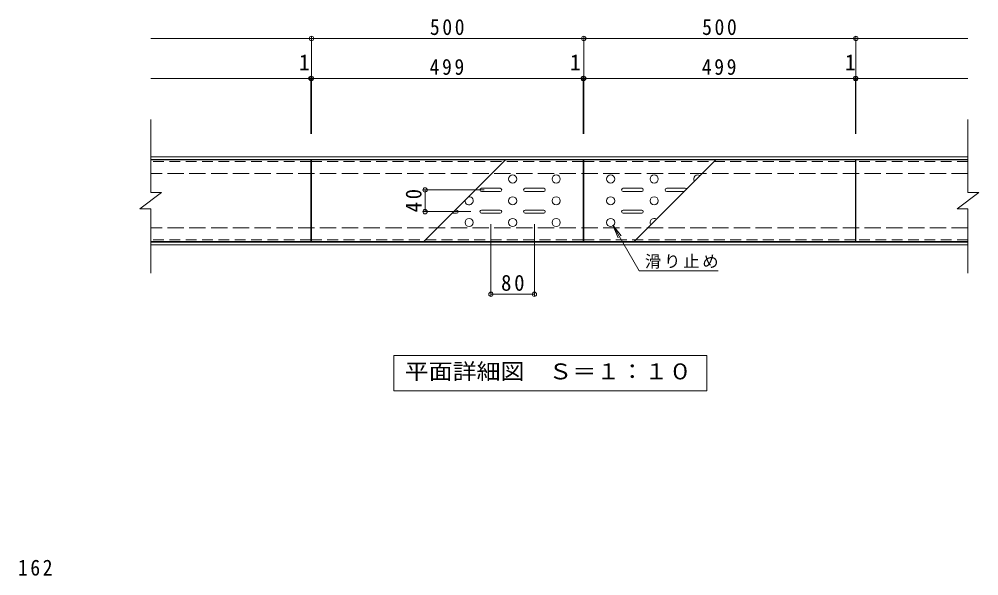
# Model space of a CAD drawing. Units: millimetres on the paper, enlarged 2 times, with parts at other scales. Extents: x -302 to 307, y -271 to 214.
# Drawn here: x -284.6 to 67.9, y 10 to 214.5 of the extents above; entities that cross this region are included whole.
import ezdxf
from ezdxf.enums import TextEntityAlignment as Align

# ---------------------------------------------------------------- set-up
doc = ezdxf.new("R2010")
doc.units = ezdxf.units.MM
doc.header["$LTSCALE"] = 2
doc.header["$PDMODE"] = 32
doc.header["$PDSIZE"] = 1.6
doc.linetypes.add('DASHED2', pattern=[3, 2, -1])
doc.linetypes.add('DASHED3', pattern=[4, 3, -1])
for name, color, linetype, lineweight in [('C-1', 2, 'Continuous', 9), ('C-2', 3, 'Continuous', 9), ('C-4', 7, 'Continuous', 9), ('C-5', 3, 'Continuous', 9), ('C-A', 3, 'Continuous', 9), ('D-4', 7, 'Continuous', 9)]:
    doc.layers.add(name, color=color, linetype=linetype, lineweight=lineweight)
doc.styles.add('ＭＳ ゴシック', font='')
doc.styles.get('ＭＳ ゴシック').set_extended_font_data('MS Gothic')

msp = doc.modelspace()

# ---------------------------------------------------------------- linework, layer by layer
at = {"layer": 'C-1'}
for p, q in [((63.935, 163.968), (-236.265, 163.968)), ((63.935, 162.968), (-236.265, 162.968)), ((63.935, 132.568), (-236.265, 132.568)), ((63.935, 131.568), (-236.265, 131.568))]:
    msp.add_line(p, q, dxfattribs=at)
at = {"layer": 'C-2'}
for p, q in [((-236.265, 177.632), (-236.265, 150.768)), ((63.935, 177.632), (63.935, 150.768)), ((-240.265, 144.768), (-232.265, 150.768)), ((-236.265, 150.768), (-232.265, 150.768)), ((59.935, 144.768), (67.935, 150.768)), ((63.935, 150.768), (67.935, 150.768))]:
    msp.add_line(p, q, dxfattribs=at)
for points in [[(-240.265, 144.768), (-236.265, 144.768), (-236.265, 121.121)], [(59.935, 144.768), (63.935, 144.768), (63.935, 121.121)]]:
    msp.add_lwpolyline(points, dxfattribs=at)
at = {"layer": 'C-4'}
for p, q in [((-177.197, 208.007), (-177.197, 172.327)), ((-77.197, 208.007), (-77.197, 172.327)), ((22.803, 208.007), (22.803, 172.327)), ((-236.265, 207.407), (-177.197, 207.407)), ((-177.197, 207.407), (-77.197, 207.407)), ((-77.197, 207.407), (22.803, 207.407)), ((22.803, 207.407), (63.935, 207.407)), ((-177.397, 192.755), (-236.265, 192.755)), ((-177.397, 193.355), (-177.397, 172.327)), ((-177.197, 192.755), (-177.397, 192.755)), ((-177.197, 192.755), (-77.397, 192.755)), ((-77.397, 193.355), (-77.397, 172.327)), ((-77.397, 192.755), (-77.197, 192.755)), ((-77.197, 192.755), (22.603, 192.755)), ((22.603, 193.355), (22.603, 172.327)), ((22.603, 192.755), (22.803, 192.755)), ((22.803, 192.755), (63.935, 192.755)), ((-136.08, 151.768), (-113.811, 151.768)), ((-135.48, 143.768), (-135.48, 151.768)), ((-136.08, 143.768), (-118.697, 143.768)), ((-111.297, 112.815), (-111.297, 139.168)), ((-95.297, 112.815), (-95.297, 139.168)), ((-111.297, 113.415), (-95.297, 113.415))]:
    msp.add_line(p, q, dxfattribs=at)
for p in [(-177.197, 207.407), (-77.197, 207.407), (22.803, 207.407), (-177.397, 192.755), (-177.197, 192.755), (-77.397, 192.755), (-77.197, 192.755), (22.603, 192.755), (22.803, 192.755), (-135.48, 151.768), (-135.48, 143.768), (-111.297, 113.415), (-95.297, 113.415)]:
    msp.add_point(p, dxfattribs=at)
at = {"layer": 'C-5'}
for p, q in [((-177.397, 162.768), (-236.265, 162.768)), ((-177.397, 162.768), (-177.397, 132.768)), ((-77.397, 162.768), (-177.197, 162.768)), ((-177.197, 162.768), (-177.197, 132.768)), ((-77.397, 162.768), (-77.397, 132.768)), ((-77.197, 162.768), (-77.197, 132.768)), ((22.603, 162.768), (-77.197, 162.768)), ((22.803, 162.768), (22.803, 132.768)), ((63.935, 162.768), (22.803, 162.768)), ((-114.697, 152.368), (-107.897, 152.368)), ((-98.697, 152.368), (-91.897, 152.368)), ((-55.897, 152.368), (-62.697, 152.368)), ((-39.897, 152.368), (-46.697, 152.368)), ((-114.697, 151.168), (-107.897, 151.168)), ((-98.697, 151.168), (-91.897, 151.168)), ((-55.897, 151.168), (-62.697, 151.168)), ((-40.211, 151.168), (-46.697, 151.168)), ((-125.583, 143.168), (-123.897, 143.168)), ((-124.383, 144.368), (-123.897, 144.368)), ((-114.697, 144.368), (-107.897, 144.368)), ((-114.697, 143.168), (-107.897, 143.168)), ((-98.697, 144.368), (-91.897, 144.368)), ((-98.697, 143.168), (-91.897, 143.168)), ((-55.897, 144.368), (-62.697, 144.368)), ((-55.897, 143.168), (-62.697, 143.168)), ((-177.397, 132.768), (-236.265, 132.768)), ((-77.397, 132.768), (-177.197, 132.768)), ((63.935, 132.768), (22.803, 132.768))]:
    msp.add_line(p, q, dxfattribs=at)
at = {"layer": 'C-5', "linetype": 'DASHED2'}
for p, q in [((-177.397, 162.168), (-236.265, 162.168)), ((-77.397, 162.168), (-177.197, 162.168)), ((22.603, 162.168), (-77.197, 162.168)), ((63.935, 162.168), (22.803, 162.168)), ((-177.397, 133.368), (-236.265, 133.368)), ((-77.397, 133.368), (-177.197, 133.368)), ((22.603, 133.368), (-77.197, 133.368)), ((63.935, 133.368), (22.803, 133.368))]:
    msp.add_line(p, q, dxfattribs=at)
at = {"layer": 'C-5', "color": 2, "linetype": 'DASHED3'}
for p, q in [((63.935, 157.768), (-236.265, 157.768)), ((63.935, 137.768), (-236.265, 137.768))]:
    msp.add_line(p, q, dxfattribs=at)
at = {"layer": 'C-5', "color": 7}
for p, q in [((-66.5, 138.797), (-56.835, 122.056)), ((-66.5, 138.797), (-64.587, 134.177)), ((-66.5, 138.797), (-63.456, 134.83)), ((-56.835, 122.056), (-27.754, 122.056)), ((-146.956, 90.876), (-31.956, 90.876)), ((-146.956, 77.876), (-146.956, 90.876))]:
    msp.add_line(p, q, dxfattribs=at)
at = {"layer": 'C-5'}
msp.add_lwpolyline([(22.603, 162.768), (22.603, 132.768), (-77.197, 132.768)], dxfattribs=at)
at = {"layer": 'C-5', "color": 7}
msp.add_lwpolyline([(-31.956, 90.876), (-31.956, 77.876), (-146.956, 77.876)], dxfattribs=at)
at = {"layer": 'C-5'}
for centre in [(-103.297, 155.768), (-87.297, 155.768), (-67.297, 155.768), (-51.297, 155.768), (-103.297, 147.768), (-87.297, 147.768), (-67.297, 147.768), (-51.297, 147.768), (-119.297, 139.768), (-103.297, 139.768), (-87.297, 139.768), (-67.297, 139.768)]:
    msp.add_circle(centre, 1.5, dxfattribs=at)
for centre, radius, start, end in [((-35.297, 155.768), 1.5, 53.51441, 216.48578), ((-114.697, 151.768), 0.6, 90, 270), ((-107.897, 151.768), 0.6, 270, 90), ((-98.697, 151.768), 0.6, 90, 270), ((-91.897, 151.768), 0.6, 270, 90), ((-62.697, 151.768), 0.6, 90, 270), ((-55.897, 151.768), 0.6, 270, 90), ((-46.697, 151.768), 0.6, 90, 270), ((-39.897, 151.768), 0.6, 25.30045, 90), ((-119.297, 147.768), 1.5, 172.3702, 97.62999), ((-123.897, 143.768), 0.6, 270, 90), ((-114.697, 143.768), 0.6, 90, 270), ((-107.897, 143.768), 0.6, 270, 90), ((-98.697, 143.768), 0.6, 90, 270), ((-91.897, 143.768), 0.6, 270, 90), ((-62.697, 143.768), 0.6, 90, 270), ((-55.897, 143.768), 0.6, 270, 90), ((-51.297, 139.768), 1.5, 53.51162, 216.48857)]:
    msp.add_arc(centre, radius, start, end, dxfattribs=at)
at = {"layer": 'C-A'}
for p, q in [((-105.983, 162.768), (-135.983, 132.768)), ((-58.611, 132.768), (-28.611, 162.768))]:
    msp.add_line(p, q, dxfattribs=at)

# ---------------------------------------------------------------- texts
at = {"layer": 'C-4', "color": 2, "style": 'ＭＳ ゴシック'}
for p in [(-181.796, 193.955), (-82.266, 193.955), (18.709, 193.955)]:
    msp.add_text('1', height=5.865, dxfattribs=at).set_placement(p, align=Align.BOTTOM_LEFT)
at = {"layer": 'C-4', "color": 2, "char_height": 5.865, "attachment_point": 7, "style": 'ＭＳ ゴシック'}
for s, insert in [('\\T1.27;\\W0.9;500', (-133.697, 208.607)), ('\\T1.27;\\W0.9;500', (-33.697, 208.607)), ('\\T1.27;\\W0.9;499', (-133.797, 193.955)), ('\\T1.27;\\W0.9;499', (-33.797, 193.955)), ('\\T1.27;\\W0.95;80', (-107.547, 114.615))]:
    msp.add_mtext(s, dxfattribs=dict(at, insert=insert))
at = {"layer": 'C-4', "color": 2, "insert": (-136.68, 143.518), "char_height": 5.865, "attachment_point": 7, "rotation": 90, "style": 'ＭＳ ゴシック'}
msp.add_mtext('\\T1.27;\\W0.95;40', dxfattribs=at)
at = {"layer": 'C-5', "color": 2, "style": 'ＭＳ ゴシック', "width": 1.1}
msp.add_text('平面詳細図\u3000Ｓ＝１：１０', height=5.865, dxfattribs=at).set_placement((-142.956, 80.376), align=Align.BOTTOM_LEFT)
at = {"layer": 'C-5', "color": 7, "insert": (-54.691, 122.83), "char_height": 4.399, "attachment_point": 7, "style": 'ＭＳ ゴシック'}
msp.add_mtext('\\T1.17;滑り止め', dxfattribs=at)
at = {"layer": 'D-4', "color": 2, "insert": (-285.027, 9.957), "char_height": 5.865, "attachment_point": 7, "style": 'ＭＳ ゴシック'}
msp.add_mtext('\\T1.27;\\W0.9;162', dxfattribs=at)

doc.saveas('drawing.dxf')
